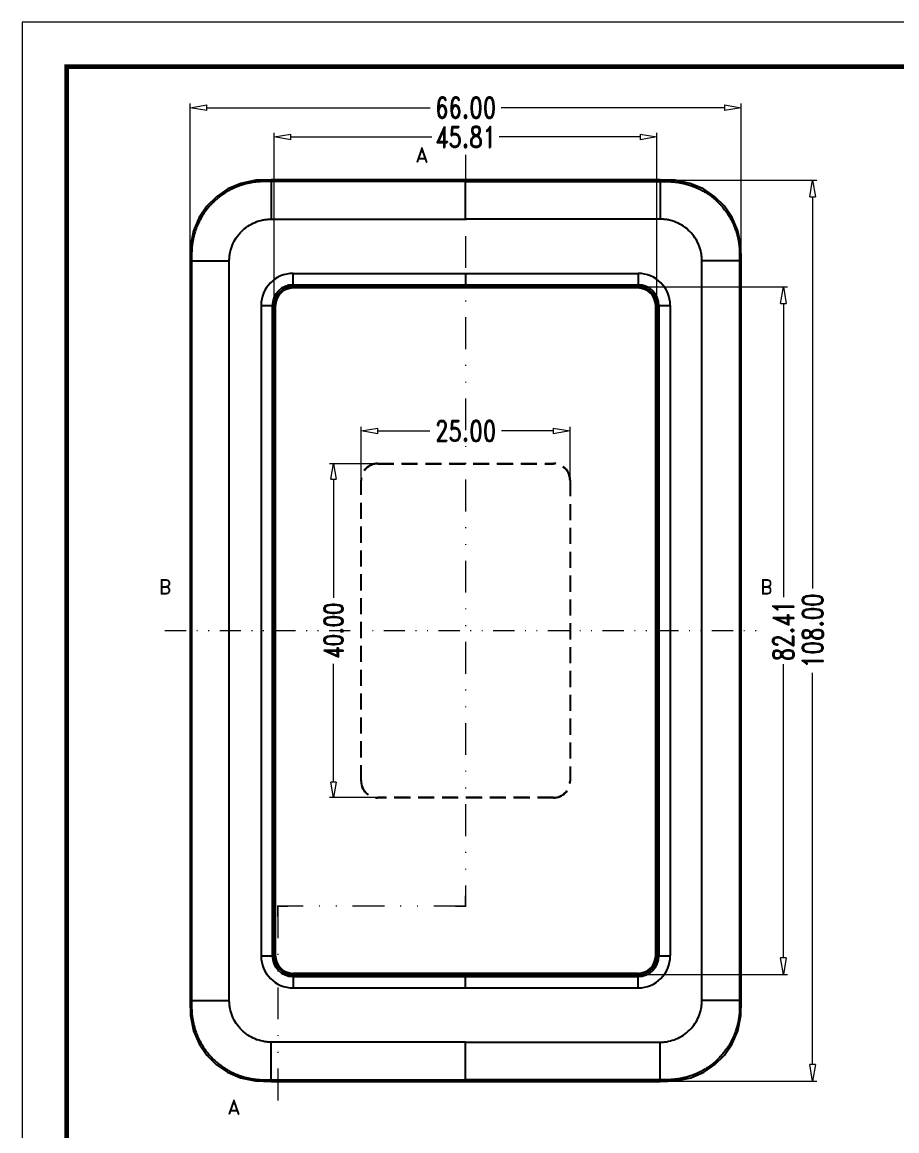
# Model space of a CAD drawing. Header units: millimetres. Extents: x 2243 to 2552, y 611 to 826.
# Drawn here: x 2243.2 to 2347.9, y 693.2 to 826 of the extents above; entities that cross this region are included whole.
import ezdxf
from ezdxf.enums import TextEntityAlignment as Align

# ---------------------------------------------------------------- set-up
doc = ezdxf.new("R2010")
doc.units = ezdxf.units.MM
doc.linetypes.add('DIVIDE', pattern=[31.75, 12.7, -6.35, 0, -6.35, 0, -6.35])
doc.linetypes.add('HIDDEN', pattern=[9.525, 6.35, -3.175])
for name, color, linetype, lineweight in [('dim', 82, 'Continuous', 9), ('from', 7, 'Continuous', 13), ('hatch', 56, 'Continuous', 9)]:
    doc.layers.add(name, color=color, linetype=linetype, lineweight=lineweight)
doc.styles.add('ROMAND', font='romand.shx', dxfattribs={"width": 0.75, "bigfont": 'gbcbig.shx'})
doc.dimstyles.new('YanXiu', dxfattribs={"dimtxt": 2.5, "dimasz": 2.2, "dimexe": 1, "dimexo": 0, "dimgap": 0.66, "dimtad": 0, "dimzin": 1, "dimdsep": 46, "dimtxsty": 'ROMAND', "dimblk": 'CLOSEDBLANK', "dimcen": 0, "dimclrd": 3, "dimclre": 3, "dimclrt": 7, "dimazin": 0, "dimtfac": 1, "dimtofl": 0, "dimtmove": 0, "dimatfit": 3, "dimldrblk": 'CLOSEDBLANK', "dimfxl": 0, "dimlwd": 5, "dimlwe": 5, "dimarcsym": 0})

# ---------------------------------------------------------------- blocks, each defined once
blk = doc.blocks.new('_ClosedBlank')
at = {"color": 0, "linetype": 'ByBlock', "lineweight": -2}
for p, q in [((-1, 0.167), (0, 0)), ((-1, 0.167), (-1, -0.167)), ((0, 0), (-1, -0.167))]:
    blk.add_line(p, q, dxfattribs=at)
blk = doc.blocks.new('*D18')
at = {"layer": 'Defpoints', "color": 0}
for p in [(2316.92, 794.29), (2316.92, 711.88), (2334.32, 711.88)]:
    blk.add_point(p, dxfattribs=at)
at = {"layer": 'dim', "color": 3, "lineweight": 5}
for p, q in [((2316.92, 794.29), (2334.82, 794.29)), ((2334.32, 792.29), (2334.32, 757.11)), ((2334.32, 713.88), (2334.32, 749.06)), ((2316.92, 711.88), (2334.82, 711.88))]:
    blk.add_line(p, q, dxfattribs=at)
at = {"layer": 'dim', "color": 3, "lineweight": 5, "xscale": 2, "yscale": 2, "zscale": 2}
for p, rotation in [((2334.32, 794.29), 90), ((2334.32, 711.88), 270)]:
    blk.add_blockref('_ClosedBlank', p, dxfattribs=dict(at, rotation=rotation))
at = {"layer": 'dim', "color": 7, "insert": (2334.32, 753.09), "char_height": 2.5, "attachment_point": 5, "rotation": 90, "style": 'ROMAND'}
blk.add_mtext('82.41', dxfattribs=at)
blk = doc.blocks.new('*D19')
at = {"layer": 'Defpoints', "color": 0}
for p in [(2273.36, 812.24), (2273.36, 792.04), (2319.18, 792.04)]:
    blk.add_point(p, dxfattribs=at)
at = {"layer": 'dim', "color": 3, "lineweight": 5}
for p, q in [((2273.36, 792.04), (2273.36, 812.73)), ((2275.36, 812.24), (2292.24, 812.24)), ((2317.18, 812.24), (2300.3, 812.24)), ((2319.18, 792.04), (2319.18, 812.73))]:
    blk.add_line(p, q, dxfattribs=at)
at = {"layer": 'dim', "color": 3, "lineweight": 5, "xscale": 2, "yscale": 2, "zscale": 2, "rotation": 180}
blk.add_blockref('_ClosedBlank', (2273.36, 812.24), dxfattribs=at)
at = {"layer": 'dim', "color": 3, "lineweight": 5, "xscale": 2, "yscale": 2, "zscale": 2}
blk.add_blockref('_ClosedBlank', (2319.18, 812.24), dxfattribs=at)
at = {"layer": 'dim', "color": 7, "insert": (2296.27, 812.24), "char_height": 2.5, "attachment_point": 5, "style": 'ROMAND'}
blk.add_mtext('45.81', dxfattribs=at)
blk = doc.blocks.new('*D20')
at = {"layer": 'Defpoints', "color": 0}
for p in [(2263.27, 815.74), (2263.27, 797.39), (2329.27, 797.38)]:
    blk.add_point(p, dxfattribs=at)
at = {"layer": 'dim', "color": 3, "lineweight": 5}
for p, q in [((2263.27, 797.39), (2263.27, 816.23)), ((2265.27, 815.74), (2292.02, 815.74)), ((2327.27, 815.74), (2300.52, 815.74)), ((2329.27, 797.38), (2329.27, 816.23))]:
    blk.add_line(p, q, dxfattribs=at)
at = {"layer": 'dim', "color": 3, "lineweight": 5, "xscale": 2, "yscale": 2, "zscale": 2, "rotation": 180}
blk.add_blockref('_ClosedBlank', (2263.27, 815.74), dxfattribs=at)
at = {"layer": 'dim', "color": 3, "lineweight": 5, "xscale": 2, "yscale": 2, "zscale": 2}
blk.add_blockref('_ClosedBlank', (2329.27, 815.74), dxfattribs=at)
at = {"layer": 'dim', "color": 7, "insert": (2296.27, 815.74), "char_height": 2.5, "attachment_point": 5, "style": 'ROMAND'}
blk.add_mtext('66.00', dxfattribs=at)
blk = doc.blocks.new('*D21')
at = {"layer": 'Defpoints', "color": 0}
for p in [(2319.57, 807.08), (2319.57, 699.09), (2337.82, 699.09)]:
    blk.add_point(p, dxfattribs=at)
at = {"layer": 'dim', "color": 3, "lineweight": 5}
for p, q in [((2319.57, 807.08), (2338.32, 807.08)), ((2337.82, 805.08), (2337.82, 758.14)), ((2337.82, 701.09), (2337.82, 748.03)), ((2319.57, 699.09), (2338.32, 699.09))]:
    blk.add_line(p, q, dxfattribs=at)
at = {"layer": 'dim', "color": 3, "lineweight": 5, "xscale": 2, "yscale": 2, "zscale": 2}
for p, rotation in [((2337.82, 807.08), 90), ((2337.82, 699.09), 270)]:
    blk.add_blockref('_ClosedBlank', p, dxfattribs=dict(at, rotation=rotation))
at = {"layer": 'dim', "color": 7, "insert": (2337.82, 753.09), "char_height": 2.5, "attachment_point": 5, "rotation": 90, "style": 'ROMAND'}
blk.add_mtext('108.00', dxfattribs=at)
blk = doc.blocks.new('*D35')
at = {"layer": 'Defpoints', "color": 0}
for p in [(2308.77, 777.02), (2283.77, 771.09), (2308.77, 771.09)]:
    blk.add_point(p, dxfattribs=at)
at = {"layer": 'dim', "color": 3, "lineweight": 5}
for p, q in [((2283.77, 771.09), (2283.77, 777.52)), ((2308.77, 771.09), (2308.77, 777.52)), ((2285.77, 777.02), (2291.98, 777.02)), ((2306.77, 777.02), (2300.57, 777.02))]:
    blk.add_line(p, q, dxfattribs=at)
at = {"layer": 'dim', "color": 3, "lineweight": 5, "xscale": 2, "yscale": 2, "zscale": 2, "rotation": 180}
blk.add_blockref('_ClosedBlank', (2283.77, 777.02), dxfattribs=at)
at = {"layer": 'dim', "color": 3, "lineweight": 5, "xscale": 2, "yscale": 2, "zscale": 2}
blk.add_blockref('_ClosedBlank', (2308.77, 777.02), dxfattribs=at)
at = {"layer": 'dim', "color": 7, "insert": (2296.27, 777.02), "char_height": 2.5, "attachment_point": 5, "style": 'ROMAND'}
blk.add_mtext('25.00', dxfattribs=at)
blk = doc.blocks.new('*D36')
at = {"layer": 'Defpoints', "color": 0}
for p in [(2285.76, 773.08), (2280.45, 733.08), (2285.76, 733.08)]:
    blk.add_point(p, dxfattribs=at)
at = {"layer": 'dim', "color": 3, "lineweight": 5}
for p, q in [((2285.76, 773.08), (2279.99, 773.08)), ((2280.45, 771.24), (2280.45, 757.03)), ((2280.45, 734.92), (2280.45, 749.13)), ((2285.76, 733.08), (2279.99, 733.08))]:
    blk.add_line(p, q, dxfattribs=at)
at = {"layer": 'dim', "color": 3, "lineweight": 5, "xscale": 1.84, "yscale": 1.84, "zscale": 1.84}
for p, rotation in [((2280.45, 773.08), 90), ((2280.45, 733.08), 270)]:
    blk.add_blockref('_ClosedBlank', p, dxfattribs=dict(at, rotation=rotation))
at = {"layer": 'dim', "color": 7, "insert": (2280.45, 753.08), "char_height": 2.3, "attachment_point": 5, "rotation": 90, "style": 'ROMAND'}
blk.add_mtext('40.00', dxfattribs=at)

msp = doc.modelspace()

# ---------------------------------------------------------------- linework, layer by layer
at = {"color": 7, "linetype": 'Continuous'}
for p, q in [((2272.971, 806.898), (2272.971, 802.385)), ((2319.57, 807.085), (2272.972, 807.085)), ((2296.271, 802.385), (2296.271, 807.085)), ((2321.373, 807.045), (2319.57, 807.085)), ((2319.571, 806.898), (2319.571, 802.385)), ((2323.176, 806.679), (2321.372, 807.045)), ((2327.256, 803.936), (2326.11, 805.08)), ((2328.86, 801.006), (2328.182, 802.58)), ((2263.313, 799.202), (2263.272, 797.385)), ((2329.271, 797.385), (2329.23, 799.203)), ((2263.458, 797.385), (2263.272, 797.385)), ((2263.272, 797.385), (2263.272, 708.786)), ((2263.458, 797.385), (2267.971, 797.385)), ((2329.084, 797.385), (2324.571, 797.385)), ((2329.084, 797.385), (2329.271, 797.385)), ((2329.271, 708.786), (2329.271, 797.385)), ((2275.621, 795.885), (2316.921, 795.885)), ((2275.621, 794.318), (2275.621, 795.885)), ((2296.271, 795.885), (2296.271, 794.318)), ((2316.921, 795.885), (2316.921, 794.318)), ((2275.621, 794.531), (2316.921, 794.531)), ((2275.621, 794.318), (2316.921, 794.318)), ((2275.621, 794.318), (2275.621, 794.293)), ((2275.621, 794.293), (2316.921, 794.293)), ((2275.621, 794.143), (2275.621, 794.293)), ((2316.921, 794.143), (2275.621, 794.143)), ((2316.921, 794.318), (2316.921, 794.293)), ((2316.921, 794.143), (2316.921, 794.293)), ((2271.771, 792.035), (2273.339, 792.035)), ((2271.771, 792.035), (2271.771, 714.135)), ((2273.125, 792.035), (2273.125, 714.135)), ((2273.339, 792.035), (2273.364, 792.035)), ((2273.339, 792.035), (2273.339, 714.135)), ((2273.514, 792.035), (2273.364, 792.035)), ((2273.364, 714.135), (2273.364, 792.035)), ((2273.514, 714.135), (2273.514, 792.035)), ((2319.029, 792.035), (2319.179, 792.035)), ((2319.029, 714.135), (2319.029, 792.035)), ((2319.204, 792.035), (2319.179, 792.035)), ((2319.179, 714.135), (2319.179, 792.035)), ((2319.204, 792.035), (2320.771, 792.035)), ((2319.204, 792.035), (2319.204, 714.135)), ((2319.417, 792.035), (2319.417, 714.135)), ((2320.771, 792.035), (2320.771, 714.135)), ((2271.771, 714.135), (2273.339, 714.135)), ((2273.339, 714.135), (2273.364, 714.135)), ((2273.514, 714.135), (2273.364, 714.135)), ((2319.029, 714.135), (2319.179, 714.135)), ((2319.204, 714.135), (2319.179, 714.135)), ((2319.204, 714.135), (2320.771, 714.135)), ((2275.621, 712.028), (2275.621, 711.878)), ((2275.621, 712.028), (2316.921, 712.028)), ((2316.921, 712.028), (2316.921, 711.878)), ((2275.621, 711.853), (2275.621, 711.878)), ((2316.921, 711.878), (2275.621, 711.878)), ((2275.621, 711.853), (2275.621, 710.285)), ((2275.621, 711.853), (2316.921, 711.853)), ((2275.621, 711.639), (2316.921, 711.639)), ((2296.271, 710.285), (2296.271, 711.853)), ((2316.921, 711.853), (2316.921, 711.878)), ((2316.921, 710.285), (2316.921, 711.853)), ((2275.621, 710.285), (2316.921, 710.285)), ((2263.272, 708.786), (2263.313, 706.961)), ((2263.458, 708.785), (2263.272, 708.786)), ((2263.458, 708.785), (2267.971, 708.785)), ((2329.084, 708.785), (2324.571, 708.785)), ((2329.084, 708.785), (2329.271, 708.786)), ((2329.229, 706.961), (2329.271, 708.786)), ((2329.229, 706.961), (2329.271, 708.786)), ((2328.855, 705.15), (2329.229, 706.961)), ((2272.971, 699.272), (2272.971, 703.785)), ((2296.271, 699.085), (2296.271, 703.785)), ((2319.571, 699.272), (2319.571, 703.785)), ((2266.413, 701.107), (2267.755, 700.186)), ((2267.755, 700.186), (2269.32, 699.506)), ((2323.222, 699.506), (2324.787, 700.186)), ((2324.787, 700.186), (2326.129, 701.107)), ((2269.319, 699.507), (2271.128, 699.129)), ((2271.128, 699.129), (2272.972, 699.086)), ((2272.971, 699.272), (2272.972, 699.086)), ((2272.972, 699.086), (2319.57, 699.086)), ((2319.571, 699.272), (2319.57, 699.086)), ((2319.57, 699.086), (2321.414, 699.129)), ((2321.414, 699.129), (2323.223, 699.507))]:
    msp.add_line(p, q, dxfattribs=at)
at = {"color": 3, "linetype": 'HIDDEN', "ltscale": 0.3}
for p, q in [((2285.737, 773.11), (2306.805, 773.11)), ((2285.737, 773.11), (2285.764, 773.084)), ((2306.805, 773.11), (2306.779, 773.084)), ((2285.764, 773.084), (2306.779, 773.084)), ((2283.745, 771.118), (2283.771, 771.092)), ((2283.745, 735.05), (2283.745, 771.118)), ((2283.771, 735.076), (2283.771, 771.092)), ((2308.797, 771.118), (2308.771, 771.092)), ((2308.771, 771.092), (2308.771, 735.076)), ((2308.797, 771.118), (2308.797, 735.05)), ((2283.745, 735.05), (2283.771, 735.076)), ((2308.797, 735.05), (2308.771, 735.076)), ((2285.737, 733.058), (2285.764, 733.084)), ((2306.805, 733.058), (2285.737, 733.058)), ((2306.779, 733.084), (2285.764, 733.084)), ((2306.805, 733.058), (2306.779, 733.084))]:
    msp.add_line(p, q, dxfattribs=at)
at = {"color": 7, "linetype": 'Continuous'}
for points in [[(2271.17, 807.045), (2269.367, 806.679), (2267.791, 806.004), (2266.432, 805.08), (2265.287, 803.936)], [(2272.972, 807.085), (2271.169, 807.045), (2269.366, 806.679)], [(2326.11, 805.08), (2324.752, 806.004), (2323.176, 806.679)], [(2265.287, 803.936), (2264.361, 802.58), (2263.682, 801.006), (2263.313, 799.203), (2263.272, 797.385)], [(2328.86, 801.005), (2328.182, 802.58), (2327.256, 803.936)], [(2264.36, 802.58), (2263.682, 801.005), (2263.313, 799.202)], [(2329.271, 797.385), (2329.23, 799.202), (2328.86, 801.006)], [(2263.272, 708.786), (2263.313, 706.961), (2263.687, 705.15), (2264.364, 703.584), (2265.282, 702.24), (2266.413, 701.107)], [(2263.313, 706.961), (2263.687, 705.151), (2264.364, 703.584)], [(2326.129, 701.107), (2327.261, 702.24), (2328.178, 703.584), (2328.855, 705.151)]]:
    msp.add_lwpolyline(points, dxfattribs=at)
for centre, radius, start, end in [((2275.621, 792.035), 3.85, 90, 180), ((2316.921, 792.035), 3.85, 0, 90), ((2275.621, 792.035), 2.496, 90, 180), ((2316.921, 792.035), 2.496, 0, 90), ((2275.621, 792.035), 2.283, 89.99513, 180.00684), ((2275.621, 792.035), 2.257, 90, 180), ((2275.621, 792.035), 2.108, 90, 180), ((2316.921, 792.035), 2.283, 359.99316, 90.00487), ((2316.921, 792.035), 2.257, 0, 90), ((2316.921, 792.035), 2.108, 0, 90), ((2275.621, 714.135), 3.85, 180, 270), ((2275.621, 714.135), 2.496, 180, 270), ((2275.621, 714.135), 2.283, 179.99513, 270.00684), ((2275.621, 714.135), 2.257, 180, 270), ((2275.621, 714.135), 2.108, 180, 270), ((2316.921, 714.135), 2.108, 270, 0), ((2316.921, 714.135), 2.257, 270, 0), ((2316.921, 714.135), 2.283, 269.99316, 0.00487), ((2316.921, 714.135), 2.496, 270, 0), ((2316.921, 714.135), 3.85, 270, 0)]:
    msp.add_arc(centre, radius, start, end, dxfattribs=at)
at = {"color": 3, "linetype": 'HIDDEN', "ltscale": 0.3}
for centre, major_axis, start_param, end_param in [((2285.753, 771.102), (-1.425, 1.425), -0.7816001, 0.7816001), ((2306.79, 771.102), (1.425, 1.425), -0.7816001, 0.7816001), ((2285.779, 771.076), (1.425, -1.425), 2.3599926, 3.9231927), ((2306.764, 771.076), (-1.425, -1.425), 2.3599926, 3.9231927), ((2285.753, 735.065), (1.425, 1.425), -3.9231927, -2.3599926), ((2285.779, 735.092), (1.425, 1.425), 2.3599926, 3.9231927), ((2306.764, 735.092), (-1.425, 1.425), 2.3599926, 3.9231927), ((2306.79, 735.065), (-1.425, 1.425), -3.9231927, -2.3599926)]:
    msp.add_ellipse(centre, major_axis=major_axis, ratio=0.9924325, start_param=start_param, end_param=end_param, dxfattribs=at)
at = {"color": 7, "linetype": 'Continuous'}
for points, start_tangent, end_tangent in [([(2272.971, 806.898), (2272.794, 806.898), (2272.615, 806.898), (2272.435, 806.897), (2272.254, 806.896), (2272.071, 806.894), (2271.887, 806.89), (2271.71, 806.884), (2271.541, 806.876), (2271.377, 806.864), (2271.212, 806.848), (2271.039, 806.827), (2270.859, 806.803), (2270.677, 806.774), (2270.492, 806.74), (2270.296, 806.701), (2270.084, 806.652), (2269.851, 806.593), (2269.596, 806.52), (2269.319, 806.43), (2269.02, 806.322), (2268.698, 806.191), (2268.352, 806.033), (2267.98, 805.842), (2267.574, 805.607), (2267.124, 805.309), (2266.642, 804.943), (2266.167, 804.525), (2265.729, 804.079), (2265.34, 803.623), (2265.008, 803.177), (2264.733, 802.755), (2264.507, 802.363), (2264.321, 802), (2264.167, 801.663), (2264.039, 801.35), (2263.934, 801.059), (2263.846, 800.791), (2263.774, 800.543), (2263.715, 800.316), (2263.666, 800.109), (2263.628, 799.924), (2263.597, 799.761), (2263.572, 799.616), (2263.552, 799.485), (2263.534, 799.359), (2263.519, 799.234), (2263.505, 799.108), (2263.493, 798.983), (2263.483, 798.86), (2263.476, 798.736), (2263.471, 798.613), (2263.467, 798.488), (2263.464, 798.363), (2263.462, 798.235), (2263.461, 798.1), (2263.46, 797.95), (2263.459, 797.781), (2263.459, 797.593), (2263.458, 797.385)], (-0.999999, -0.0013997), (-0.0018083, -0.9999984)), ([(2272.971, 806.898), (2272.971, 807.025), (2272.972, 807.084)], (0.0021078, 0.9999978), (0.942362, -0.3345952)), ([(2296.271, 806.899), (2284.621, 806.899), (2278.796, 806.899), (2275.883, 806.899), (2274.426, 806.899), (2272.971, 806.898)], (-1, 0.0000002), (-0.9999998, -0.0006086)), ([(2296.271, 806.899), (2307.922, 806.899), (2313.747, 806.899), (2316.659, 806.899), (2318.116, 806.899), (2319.571, 806.898)], (1, 0.0000002), (0.9999998, -0.0006086)), ([(2319.571, 806.898), (2319.571, 807.025), (2319.571, 807.084)], (-0.0021078, 0.9999978), (-0.942362, -0.3345952)), ([(2319.571, 806.898), (2319.749, 806.898), (2319.928, 806.898), (2320.108, 806.897), (2320.289, 806.896), (2320.472, 806.894), (2320.655, 806.89), (2320.832, 806.884), (2321.001, 806.876), (2321.165, 806.864), (2321.331, 806.848), (2321.504, 806.827), (2321.683, 806.803), (2321.865, 806.774), (2322.051, 806.74), (2322.246, 806.701), (2322.458, 806.652), (2322.691, 806.593), (2322.946, 806.52), (2323.223, 806.43), (2323.522, 806.322), (2323.844, 806.191), (2324.191, 806.033), (2324.563, 805.842), (2324.968, 805.607), (2325.418, 805.309), (2325.9, 804.943), (2326.375, 804.525), (2326.814, 804.079), (2327.202, 803.623), (2327.534, 803.177), (2327.81, 802.755), (2328.035, 802.363), (2328.221, 802), (2328.375, 801.663), (2328.503, 801.35), (2328.609, 801.059), (2328.696, 800.791), (2328.768, 800.543), (2328.828, 800.316), (2328.876, 800.109), (2328.915, 799.924), (2328.946, 799.761), (2328.97, 799.616), (2328.99, 799.485), (2329.008, 799.359), (2329.024, 799.234), (2329.037, 799.108), (2329.049, 798.983), (2329.059, 798.86), (2329.066, 798.736), (2329.072, 798.613), (2329.075, 798.488), (2329.078, 798.363), (2329.08, 798.235), (2329.082, 798.1), (2329.083, 797.95), (2329.083, 797.781), (2329.084, 797.593), (2329.084, 797.385)], (0.999999, -0.0013997), (0.0018083, -0.9999984)), ([(2267.971, 797.385), (2267.995, 797.875), (2268.067, 798.361), (2268.352, 799.299), (2268.814, 800.163), (2269.436, 800.921), (2270.193, 801.543), (2271.058, 802.005), (2271.996, 802.289), (2272.481, 802.361), (2272.971, 802.385)], (0.0104991, 0.9999449), (0.9999434, 0.0106365)), ([(2272.971, 802.385), (2274.427, 802.385), (2275.884, 802.385), (2278.796, 802.385), (2284.621, 802.385), (2296.271, 802.385)], (0.9999434, 0.0106365), (1, 0)), ([(2319.571, 802.385), (2318.115, 802.385), (2316.659, 802.385), (2313.746, 802.385), (2307.921, 802.385), (2296.271, 802.385)], (-0.9999434, 0.0106365), (-1, 0)), ([(2324.571, 797.385), (2324.547, 797.875), (2324.475, 798.361), (2324.191, 799.299), (2323.729, 800.163), (2323.107, 800.921), (2322.349, 801.543), (2321.485, 802.005), (2320.547, 802.289), (2320.061, 802.361), (2319.571, 802.385)], (-0.0104991, 0.9999449), (-0.9999434, 0.0106365)), ([(2263.458, 797.385), (2263.458, 796.002), (2263.458, 794.617), (2263.458, 791.848), (2263.458, 786.311), (2263.458, 780.773), (2263.458, 775.236), (2263.458, 764.16), (2263.458, 758.623), (2263.458, 753.085), (2263.458, 742.01), (2263.458, 730.935), (2263.458, 725.397), (2263.458, 719.86), (2263.458, 717.091), (2263.458, 714.322), (2263.458, 712.938), (2263.458, 711.554), (2263.458, 710.169), (2263.458, 708.785)], (-0.0010357, -0.9999995), (0.0010357, -0.9999995)), ([(2267.971, 708.785), (2267.971, 710.17), (2267.971, 711.554), (2267.971, 712.938), (2267.971, 714.323), (2267.971, 717.091), (2267.971, 719.86), (2267.971, 725.398), (2267.971, 730.935), (2267.971, 742.01), (2267.971, 753.085), (2267.971, 758.623), (2267.971, 764.16), (2267.971, 775.235), (2267.971, 780.773), (2267.971, 786.31), (2267.971, 791.848), (2267.971, 794.616), (2267.971, 796.001), (2267.971, 797.385)], (-0.0104991, 0.9999449), (0.0104991, 0.9999449)), ([(2324.571, 708.785), (2324.571, 710.17), (2324.571, 711.554), (2324.571, 712.938), (2324.571, 714.323), (2324.571, 717.091), (2324.571, 719.86), (2324.571, 725.398), (2324.571, 730.935), (2324.571, 742.01), (2324.571, 753.085), (2324.571, 758.623), (2324.571, 764.16), (2324.571, 775.235), (2324.571, 780.773), (2324.571, 786.31), (2324.571, 791.848), (2324.571, 794.616), (2324.571, 796.001), (2324.571, 797.385)], (0.0104991, 0.9999449), (-0.0104991, 0.9999449)), ([(2329.084, 797.385), (2329.085, 796.002), (2329.085, 794.617), (2329.085, 791.848), (2329.085, 786.311), (2329.085, 780.773), (2329.085, 775.236), (2329.085, 764.16), (2329.085, 758.623), (2329.085, 753.085), (2329.085, 742.01), (2329.085, 730.935), (2329.085, 725.397), (2329.085, 719.86), (2329.085, 717.091), (2329.085, 714.322), (2329.085, 712.938), (2329.085, 711.554), (2329.085, 710.169), (2329.084, 708.785)], (0.0010357, -0.9999995), (-0.0010357, -0.9999995)), ([(2263.458, 708.785), (2263.458, 708.623), (2263.459, 708.481), (2263.459, 708.354), (2263.46, 708.237), (2263.46, 708.127), (2263.461, 708.018), (2263.462, 707.909), (2263.464, 707.799), (2263.467, 707.69), (2263.47, 707.581), (2263.474, 707.471), (2263.48, 707.359), (2263.488, 707.243), (2263.499, 707.123), (2263.512, 706.995), (2263.529, 706.854), (2263.551, 706.695), (2263.578, 706.518), (2263.612, 706.328), (2263.652, 706.126), (2263.7, 705.914), (2263.757, 705.691), (2263.824, 705.454), (2263.904, 705.199), (2264, 704.924), (2264.117, 704.626), (2264.256, 704.309), (2264.42, 703.972), (2264.616, 703.612), (2264.852, 703.226), (2265.138, 702.812), (2265.479, 702.377), (2265.873, 701.937), (2266.317, 701.507), (2266.796, 701.105), (2267.271, 700.76), (2267.7, 700.487), (2268.083, 700.273), (2268.43, 700.1), (2268.752, 699.956), (2269.049, 699.837), (2269.323, 699.739), (2269.575, 699.657), (2269.806, 699.59), (2270.019, 699.534), (2270.215, 699.488), (2270.394, 699.449), (2270.556, 699.418), (2270.704, 699.392), (2270.84, 699.371), (2270.97, 699.352), (2271.1, 699.336), (2271.23, 699.321), (2271.359, 699.308), (2271.486, 699.298), (2271.614, 699.29), (2271.748, 699.285), (2271.895, 699.28), (2272.056, 699.277), (2272.231, 699.275), (2272.416, 699.274), (2272.605, 699.273), (2272.79, 699.272), (2272.971, 699.272)], (0.0018028, -0.9999984), (0.999999, -0.0013997)), ([(2272.971, 703.785), (2272.481, 703.809), (2271.996, 703.881), (2271.058, 704.166), (2270.193, 704.628), (2269.436, 705.25), (2268.814, 706.007), (2268.352, 706.872), (2268.067, 707.81), (2267.995, 708.295), (2267.971, 708.785)], (-0.9999434, 0.0106365), (-0.0104991, 0.9999449)), ([(2329.084, 708.785), (2329.084, 708.623), (2329.084, 708.481), (2329.083, 708.354), (2329.083, 708.237), (2329.082, 708.127), (2329.081, 708.018), (2329.08, 707.909), (2329.078, 707.799), (2329.076, 707.69), (2329.072, 707.581), (2329.068, 707.471), (2329.062, 707.359), (2329.054, 707.243), (2329.043, 707.123), (2329.03, 706.995), (2329.013, 706.854), (2328.992, 706.695), (2328.964, 706.518), (2328.931, 706.328), (2328.89, 706.126), (2328.842, 705.914), (2328.786, 705.691), (2328.719, 705.454), (2328.639, 705.199), (2328.542, 704.924), (2328.426, 704.626), (2328.287, 704.309), (2328.122, 703.972), (2327.926, 703.612), (2327.69, 703.226), (2327.404, 702.812), (2327.064, 702.377), (2326.669, 701.937), (2326.225, 701.507), (2325.746, 701.105), (2325.272, 700.76), (2324.842, 700.487), (2324.46, 700.273), (2324.112, 700.1), (2323.79, 699.956), (2323.493, 699.837), (2323.22, 699.739), (2322.968, 699.657), (2322.736, 699.59), (2322.523, 699.534), (2322.327, 699.488), (2322.148, 699.449), (2321.986, 699.418), (2321.839, 699.392), (2321.703, 699.371), (2321.572, 699.352), (2321.443, 699.336), (2321.313, 699.321), (2321.184, 699.308), (2321.056, 699.298), (2320.928, 699.29), (2320.794, 699.285), (2320.648, 699.28), (2320.486, 699.277), (2320.311, 699.275), (2320.126, 699.274), (2319.938, 699.273), (2319.752, 699.272), (2319.571, 699.272)], (-0.0018028, -0.9999984), (-0.999999, -0.0013997)), ([(2319.571, 703.785), (2320.061, 703.809), (2320.547, 703.881), (2321.485, 704.166), (2322.349, 704.628), (2323.107, 705.25), (2323.729, 706.007), (2324.191, 706.872), (2324.475, 707.81), (2324.547, 708.295), (2324.571, 708.785)], (0.9999434, 0.0106365), (0.0104991, 0.9999449)), ([(2296.271, 703.785), (2284.621, 703.785), (2278.796, 703.785), (2275.884, 703.785), (2274.427, 703.785), (2272.971, 703.785)], (-1, 0), (-0.9999434, 0.0106365)), ([(2296.271, 703.785), (2307.921, 703.785), (2313.746, 703.785), (2316.659, 703.785), (2318.115, 703.785), (2319.571, 703.785)], (1, 0), (0.9999434, 0.0106365)), ([(2272.971, 699.272), (2274.426, 699.272), (2275.883, 699.272), (2278.796, 699.272), (2284.621, 699.272), (2296.271, 699.272)], (0.9999998, -0.0006086), (1, 0.0000002)), ([(2319.571, 699.272), (2318.116, 699.272), (2316.659, 699.272), (2313.747, 699.272), (2307.922, 699.272), (2296.271, 699.272)], (-0.9999998, -0.0006086), (-1, 0.0000002))]:
    msp.add_spline(points, degree=3, dxfattribs=dict(at, start_tangent=start_tangent, end_tangent=end_tangent))
at = {"layer": 'from'}
msp.add_lwpolyline([(2243.173, 611.167), (2552.313, 611.167), (2552.313, 825.991), (2243.173, 825.991)], close=True, dxfattribs=at)
at = {"layer": 'from', "const_width": 0.533}
msp.add_lwpolyline([(2248.5, 616.494), (2248.5, 820.663), (2546.985, 820.663), (2546.985, 616.494), (2248.5, 616.494)], dxfattribs=at)
at = {"layer": 'hatch', "color": 2}
for points in [[(2296.271, 810.085, 0, 0, 0), (2294.521, 810.085, 0.525, 0, 0), (2292.771, 810.085, 0, 0, 0)], [(2260.272, 753.085, 0, 0, 0), (2260.272, 754.835, 0.525, 0, 0), (2260.272, 756.585, 0, 0, 0)], [(2332.271, 753.085, 0, 0, 0), (2332.271, 754.835, 0.525, 0, 0), (2332.271, 756.585, 0, 0, 0)], [(2273.771, 696.016, 0, 0, 0), (2272.021, 696.016, 0.525, 0, 0), (2270.271, 696.016, 0, 0, 0)]]:
    msp.add_lwpolyline(points, format="xyseb", dxfattribs=at)
at = {"layer": 'hatch', "linetype": 'DIVIDE', "ltscale": 0.3}
msp.add_lwpolyline([(2296.271, 810.085), (2296.271, 720.065), (2273.771, 720.065), (2273.771, 696.016)], dxfattribs=at)
at = {"layer": 'hatch', "linetype": 'DIVIDE', "ltscale": 0.2}
msp.add_lwpolyline([(2260.272, 753.085), (2332.271, 753.085)], dxfattribs=at)
at = {"layer": 'hatch', "color": 2, "const_width": 0.2}
for points in [[(2296.271, 721.315), (2296.271, 720.065), (2295.021, 720.065)], [(2275.021, 720.065), (2273.771, 720.065), (2273.771, 718.815)]]:
    msp.add_lwpolyline(points, dxfattribs=at)

# ---------------------------------------------------------------- texts
at = {"layer": 'hatch', "color": 6, "style": 'ROMAND'}
for s, p in [('A', (2291.021, 810.085)), ('B', (2260.272, 758.335)), ('B', (2332.271, 758.335)), ('A', (2268.521, 696.016))]:
    msp.add_text(s, height=1.75, dxfattribs=at).set_placement(p, align=Align.MIDDLE)

# ---------------------------------------------------------------- dimensions: what is measured, and where the dimension line sits
at = {"layer": 'dim'}
for base, p1, p2, picture, middle in [((2263.272, 815.735), (2329.271, 797.385), (2263.272, 797.385), '*D20', (2296.271, 815.735)), ((2273.3637, 812.2352), (2319.1786, 792.0352), (2273.3637, 792.0352), '*D19', (2296.2712, 812.2352)), ((2308.771, 777.019), (2283.771, 771.092), (2308.771, 771.092), '*D35', (2296.271, 777.019))]:
    dim = msp.add_linear_dim(base=base, p1=p1, p2=p2, dimstyle='YanXiu', override={"dimtxt": 2.5, "dimasz": 2, "dimexe": 0.49975, "dimgap": 0.49975}, dxfattribs=at)
    dim.commit()
    dim.dimension.update_dxf_attribs({"geometry": picture, "text_midpoint": middle})
for base, p1, p2, override, picture, middle in [((2337.818, 699.086), (2319.57, 807.085), (2319.57, 699.086), {"dimtxt": 2.5, "dimasz": 2, "dimexe": 0.49975, "dimgap": 0.49975}, '*D21', (2337.818, 753.085)), ((2334.3184, 711.8778), (2316.9212, 794.2927), (2316.9212, 711.8778), {"dimtxt": 2.5, "dimasz": 2, "dimexe": 0.49975, "dimgap": 0.49975}, '*D18', (2334.3184, 753.0852)), ((2280.447, 733.084), (2285.764, 773.084), (2285.764, 733.084), {"dimtxt": 2.3, "dimasz": 1.84, "dimexe": 0.45977, "dimgap": 0.45977}, '*D36', (2280.447, 753.084))]:
    dim = msp.add_linear_dim(base=base, p1=p1, p2=p2, angle=90, dimstyle='YanXiu', override=override, dxfattribs=at)
    dim.commit()
    dim.dimension.update_dxf_attribs({"geometry": picture, "text_midpoint": middle})

doc.saveas('drawing.dxf')
